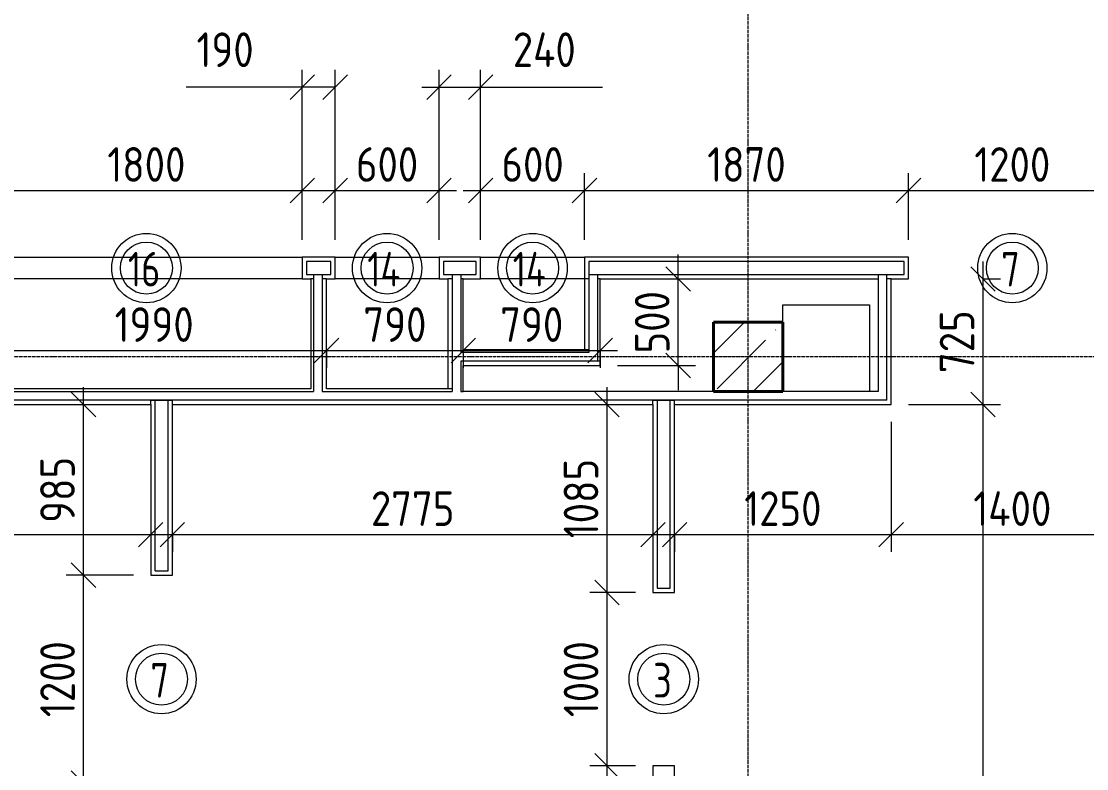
# Model space of a CAD drawing. Header units: millimetres. Extents: x -56773 to 221258, y -262288 to 26541.
# Drawn here: x 29612 to 35764, y -101321 to -97007 of the extents above; entities that cross this region are included whole.
import ezdxf

# ---------------------------------------------------------------- set-up
doc = ezdxf.new("R2010")
doc.units = ezdxf.units.MM
doc.linetypes.add('ADSK_Линия сетки', pattern=[25, 20, -2.5, 0, -2.5])
for name, color, linetype, lineweight in [('Марки дверей', 7, 'Continuous', 20), ('Несущие колонны', 7, 'Continuous', 18), ('Оси', 7, 'Continuous', 9), ('Перекрытие', 7, 'Continuous', 18), ('Размеры', 7, 'Continuous', 9), ('Стены внутренние', 7, 'Continuous', 18), ('Стены штриховка', 7, 'Continuous', 9)]:
    doc.layers.add(name, color=color, linetype=linetype, lineweight=lineweight)
doc.styles.add('GOST Common_3', font='', dxfattribs={"width": 0.9, "height": 200})
doc.styles.add('GOST Common_B', font='', dxfattribs={"width": 0.8, "height": 200})
doc.styles.get('GOST Common_3').set_extended_font_data('GOST Common')
doc.styles.get('GOST Common_B').set_extended_font_data('GOST Common', bold=True)
doc.dimstyles.new('ADSK_Основной_2_0', dxfattribs={"dimscale": 304.8, "dimtxt": 201.142999, "dimasz": 0.463911, "dimexe": 0.328084, "dimexo": 0.328084, "dimgap": 0.164042, "dimtad": 1, "dimdec": 3, "dimrnd": 0.001, "dimdsep": 46, "dimtxsty": 'GOST Common_3', "dimblk1": 'OBLIQUE', "dimblk2": 'OBLIQUE', "dimsah": 1, "dimcen": 0.09, "dimdle": 0.328084, "dimazin": 2, "dimtfac": 1, "dimtdec": 4, "dimtix": 1, "dimtmove": 0, "dimatfit": 3, "dimfxl": 1, "dimtvp": 1, "dimtolj": 1, "dimtzin": 0, "dimlwd": 20, "dimlwe": 20, "dimarcsym": 2})
doc.dimstyles.new('ADSK_Основной_2_0_2', dxfattribs={"dimscale": 304.8, "dimtxt": 201.142999, "dimasz": 0.463911, "dimexe": 0.328084, "dimexo": 0.328084, "dimgap": 0.164042, "dimtad": 1, "dimdec": 3, "dimrnd": 0.001, "dimdsep": 46, "dimtxsty": 'GOST Common_3', "dimblk1": 'OBLIQUE', "dimblk2": 'OBLIQUE', "dimsah": 1, "dimcen": 0.09, "dimdle": 0.328084, "dimazin": 2, "dimtfac": 1, "dimtdec": 4, "dimtix": 1, "dimtmove": 0, "dimatfit": 3, "dimfxl": 1, "dimtvp": 1, "dimtolj": 1, "dimtzin": 0, "dimlwd": 20, "dimlwe": 20, "dimarcsym": 2})

# ---------------------------------------------------------------- blocks, each defined once
blk = doc.blocks.new('ADSK_КолоннаЖБ_Прямоугольная - 400x400 мм-1807143-Кладочный план 2-го этаж')
at = {"layer": 'Несущие колонны', "lineweight": 40}
for p, q in [((-200, 200), (200, 200)), ((-200, -200), (-200, 200)), ((200, 200), (200, -200)), ((200, -200), (-200, -200))]:
    blk.add_line(p, q, dxfattribs=at)
blk = doc.blocks.new('_Oblique')
at = {"color": 0, "linetype": 'ByBlock', "lineweight": -2}
blk.add_line((-0.5, -0.5), (0.5, 0.5), dxfattribs=at)
blk = doc.blocks.new('*D4859')
at = {"layer": 'Defpoints', "color": 0, "lineweight": 25, "transparency": 16777216}
for p in [(31234.4, -97983.5), (29434.4, -98369.1), (31234.4, -98369.1)]:
    blk.add_point(p, dxfattribs=at)
at = {"layer": 'Размеры', "color": 0, "lineweight": 20, "transparency": 16777216}
for p, q in [((29434.4, -98269.1), (29434.4, -97883.5)), ((31234.4, -98269.1), (31234.4, -97883.5)), ((29334.4, -97983.5), (31334.4, -97983.5))]:
    blk.add_line(p, q, dxfattribs=at)
at = {"layer": 'Размеры', "color": 0, "lineweight": 20, "transparency": 16777216, "xscale": 141.4, "yscale": 141.4, "zscale": 141.4, "rotation": 180}
blk.add_blockref('_Oblique', (29434.4, -97983.5), dxfattribs=at)
at = {"layer": 'Размеры', "color": 0, "lineweight": 20, "transparency": 16777216, "xscale": 141.4, "yscale": 141.4, "zscale": 141.4}
blk.add_blockref('_Oblique', (31234.4, -97983.5), dxfattribs=at)
at = {"layer": 'Размеры', "color": 0, "lineweight": 9, "transparency": 16777216, "insert": (30334.4, -97833.5), "char_height": 200, "width": 560.473, "attachment_point": 5, "style": 'GOST Common_3'}
blk.add_mtext('\\A1;1800', dxfattribs=at)
blk = doc.blocks.new('*D4860')
at = {"layer": 'Defpoints', "color": 0, "lineweight": 25, "transparency": 16777216}
for p in [(31424.4, -97387.8), (31234.4, -98369.1), (31424.4, -98369.1)]:
    blk.add_point(p, dxfattribs=at)
at = {"layer": 'Размеры', "color": 0, "lineweight": 20, "transparency": 16777216}
for p, q in [((31234.4, -98269.1), (31234.4, -97287.8)), ((31424.4, -98269.1), (31424.4, -97287.8)), ((31234.4, -97387.8), (30564.4, -97387.8)), ((31424.4, -97387.8), (31134.4, -97387.8))]:
    blk.add_line(p, q, dxfattribs=at)
at = {"layer": 'Размеры', "color": 0, "lineweight": 20, "transparency": 16777216, "xscale": 141.4, "yscale": 141.4, "zscale": 141.4, "rotation": 180}
blk.add_blockref('_Oblique', (31234.4, -97387.8), dxfattribs=at)
at = {"layer": 'Размеры', "color": 0, "lineweight": 20, "transparency": 16777216, "xscale": 141.4, "yscale": 141.4, "zscale": 141.4}
blk.add_blockref('_Oblique', (31424.4, -97387.8), dxfattribs=at)
at = {"layer": 'Размеры', "color": 0, "lineweight": 9, "transparency": 16777216, "insert": (30624.1, -97071.2), "char_height": 200, "width": 409.104, "attachment_point": 1, "line_spacing_factor": 1.022761, "style": 'GOST Common_3'}
blk.add_mtext('\\A1;190', dxfattribs=at)
blk = doc.blocks.new('*D4861')
at = {"layer": 'Defpoints', "color": 0, "lineweight": 25, "transparency": 16777216}
for p in [(32024.4, -97983.5), (31424.4, -98369.1), (32024.4, -98369.1)]:
    blk.add_point(p, dxfattribs=at)
at = {"layer": 'Размеры', "color": 0, "lineweight": 20, "transparency": 16777216}
for p, q in [((31424.4, -98269.1), (31424.4, -97883.5)), ((32024.4, -98269.1), (32024.4, -97883.5)), ((31324.4, -97983.5), (32124.4, -97983.5))]:
    blk.add_line(p, q, dxfattribs=at)
at = {"layer": 'Размеры', "color": 0, "lineweight": 20, "transparency": 16777216, "xscale": 141.4, "yscale": 141.4, "zscale": 141.4, "rotation": 180}
blk.add_blockref('_Oblique', (31424.4, -97983.5), dxfattribs=at)
at = {"layer": 'Размеры', "color": 0, "lineweight": 20, "transparency": 16777216, "xscale": 141.4, "yscale": 141.4, "zscale": 141.4}
blk.add_blockref('_Oblique', (32024.4, -97983.5), dxfattribs=at)
at = {"layer": 'Размеры', "color": 0, "lineweight": 9, "transparency": 16777216, "insert": (31724.4, -97833.5), "char_height": 200, "width": 454.106, "attachment_point": 5, "style": 'GOST Common_3'}
blk.add_mtext('\\A1;600', dxfattribs=at)
blk = doc.blocks.new('*D4862')
at = {"layer": 'Defpoints', "color": 0, "lineweight": 25, "transparency": 16777216}
for p in [(32264.4, -97387.8), (32024.4, -98369.1), (32264.4, -98369.1)]:
    blk.add_point(p, dxfattribs=at)
at = {"layer": 'Размеры', "color": 0, "lineweight": 20, "transparency": 16777216}
for p, q in [((32024.4, -98269.1), (32024.4, -97287.8)), ((32264.4, -98269.1), (32264.4, -97287.8)), ((31924.4, -97387.8), (32264.4, -97387.8)), ((32264.4, -97387.8), (32968.6, -97387.8))]:
    blk.add_line(p, q, dxfattribs=at)
at = {"layer": 'Размеры', "color": 0, "lineweight": 20, "transparency": 16777216, "xscale": 141.4, "yscale": 141.4, "zscale": 141.4, "rotation": 180}
blk.add_blockref('_Oblique', (32024.4, -97387.8), dxfattribs=at)
at = {"layer": 'Размеры', "color": 0, "lineweight": 20, "transparency": 16777216, "xscale": 141.4, "yscale": 141.4, "zscale": 141.4}
blk.add_blockref('_Oblique', (32264.4, -97387.8), dxfattribs=at)
at = {"layer": 'Размеры', "color": 0, "lineweight": 9, "transparency": 16777216, "insert": (32449.9, -97071.2), "char_height": 200, "width": 474.561, "attachment_point": 1, "line_spacing_factor": 1.022761, "style": 'GOST Common_3'}
blk.add_mtext('\\A1;240', dxfattribs=at)
blk = doc.blocks.new('*D4863')
at = {"layer": 'Defpoints', "color": 0, "lineweight": 25, "transparency": 16777216}
for p in [(32864.4, -97983.5), (32264.4, -98369.1), (32864.4, -98369.1)]:
    blk.add_point(p, dxfattribs=at)
at = {"layer": 'Размеры', "color": 0, "lineweight": 20, "transparency": 16777216}
for p, q in [((32264.4, -98269.1), (32264.4, -97883.5)), ((32864.4, -98269.1), (32864.4, -97883.5)), ((32164.4, -97983.5), (32964.4, -97983.5))]:
    blk.add_line(p, q, dxfattribs=at)
at = {"layer": 'Размеры', "color": 0, "lineweight": 20, "transparency": 16777216, "xscale": 141.4, "yscale": 141.4, "zscale": 141.4, "rotation": 180}
blk.add_blockref('_Oblique', (32264.4, -97983.5), dxfattribs=at)
at = {"layer": 'Размеры', "color": 0, "lineweight": 20, "transparency": 16777216, "xscale": 141.4, "yscale": 141.4, "zscale": 141.4}
blk.add_blockref('_Oblique', (32864.4, -97983.5), dxfattribs=at)
at = {"layer": 'Размеры', "color": 0, "lineweight": 9, "transparency": 16777216, "insert": (32564.4, -97833.5), "char_height": 200, "width": 454.106, "attachment_point": 5, "style": 'GOST Common_3'}
blk.add_mtext('\\A1;600', dxfattribs=at)
blk = doc.blocks.new('*D4864')
at = {"layer": 'Defpoints', "color": 0, "lineweight": 25, "transparency": 16777216}
for p in [(34734.4, -97983.5), (32864.4, -98369.1), (34734.4, -98369.1)]:
    blk.add_point(p, dxfattribs=at)
at = {"layer": 'Размеры', "color": 0, "lineweight": 20, "transparency": 16777216}
for p, q in [((32864.4, -98269.1), (32864.4, -97883.5)), ((34734.4, -98269.1), (34734.4, -97883.5)), ((32764.4, -97983.5), (34834.4, -97983.5))]:
    blk.add_line(p, q, dxfattribs=at)
at = {"layer": 'Размеры', "color": 0, "lineweight": 20, "transparency": 16777216, "xscale": 141.4, "yscale": 141.4, "zscale": 141.4, "rotation": 180}
blk.add_blockref('_Oblique', (32864.4, -97983.5), dxfattribs=at)
at = {"layer": 'Размеры', "color": 0, "lineweight": 20, "transparency": 16777216, "xscale": 141.4, "yscale": 141.4, "zscale": 141.4}
blk.add_blockref('_Oblique', (34734.4, -97983.5), dxfattribs=at)
at = {"layer": 'Размеры', "color": 0, "lineweight": 9, "transparency": 16777216, "insert": (33799.4, -97833.5), "char_height": 200, "width": 560.473, "attachment_point": 5, "style": 'GOST Common_3'}
blk.add_mtext('\\A1;1870', dxfattribs=at)
blk = doc.blocks.new('*D4865')
at = {"layer": 'Defpoints', "color": 0, "lineweight": 25, "transparency": 16777216}
for p in [(35934.4, -97983.5), (34734.4, -98369.1), (35934.4, -98369.1)]:
    blk.add_point(p, dxfattribs=at)
at = {"layer": 'Размеры', "color": 0, "lineweight": 20, "transparency": 16777216}
for p, q in [((34734.4, -98269.1), (34734.4, -97883.5)), ((35934.4, -98269.1), (35934.4, -97883.5)), ((34634.4, -97983.5), (36034.4, -97983.5))]:
    blk.add_line(p, q, dxfattribs=at)
at = {"layer": 'Размеры', "color": 0, "lineweight": 20, "transparency": 16777216, "xscale": 141.4, "yscale": 141.4, "zscale": 141.4, "rotation": 180}
blk.add_blockref('_Oblique', (34734.4, -97983.5), dxfattribs=at)
at = {"layer": 'Размеры', "color": 0, "lineweight": 20, "transparency": 16777216, "xscale": 141.4, "yscale": 141.4, "zscale": 141.4}
blk.add_blockref('_Oblique', (35934.4, -97983.5), dxfattribs=at)
at = {"layer": 'Размеры', "color": 0, "lineweight": 9, "transparency": 16777216, "insert": (35334.4, -97833.5), "char_height": 200, "width": 560.473, "attachment_point": 5, "style": 'GOST Common_3'}
blk.add_mtext('\\A1;1200', dxfattribs=at)
blk = doc.blocks.new('*D4879')
at = {"layer": 'Defpoints', "color": 0, "lineweight": 25, "transparency": 16777216}
for p in [(29971.5, -101404.1), (30359.4, -101404.1), (29871.5, -104894.1)]:
    blk.add_point(p, dxfattribs=at)
at = {"layer": 'Размеры', "color": 0, "lineweight": 20, "transparency": 16777216}
for p, q in [((29971.5, -104994.1), (29971.5, -101304.1)), ((30259.4, -101404.1), (29871.5, -101404.1)), ((29971.5, -104894.1), (30071.5, -104894.1))]:
    blk.add_line(p, q, dxfattribs=at)
at = {"layer": 'Размеры', "color": 0, "lineweight": 20, "transparency": 16777216, "xscale": 141.4, "yscale": 141.4, "zscale": 141.4}
for p, rotation in [((29971.5, -101404.1), 90), ((29971.5, -104894.1), 270)]:
    blk.add_blockref('_Oblique', p, dxfattribs=dict(at, rotation=rotation))
at = {"layer": 'Размеры', "color": 0, "lineweight": 9, "transparency": 16777216, "insert": (29821.5, -103149.1), "char_height": 200, "width": 625.93, "attachment_point": 5, "rotation": 90, "style": 'GOST Common_3'}
blk.add_mtext('\\A1;3490', dxfattribs=at)
blk = doc.blocks.new('*D4880')
at = {"layer": 'Defpoints', "color": 0, "lineweight": 25, "transparency": 16777216}
for p in [(29971.5, -100204.1), (30359.4, -100204.1), (30359.4, -101404.1)]:
    blk.add_point(p, dxfattribs=at)
at = {"layer": 'Размеры', "color": 0, "lineweight": 20, "transparency": 16777216}
for p, q in [((29971.5, -101504.1), (29971.5, -100104.1)), ((30259.4, -100204.1), (29871.5, -100204.1)), ((30259.4, -101404.1), (29871.5, -101404.1))]:
    blk.add_line(p, q, dxfattribs=at)
at = {"layer": 'Размеры', "color": 0, "lineweight": 20, "transparency": 16777216, "xscale": 141.4, "yscale": 141.4, "zscale": 141.4}
for p, rotation in [((29971.5, -100204.1), 90), ((29971.5, -101404.1), 270)]:
    blk.add_blockref('_Oblique', p, dxfattribs=dict(at, rotation=rotation))
at = {"layer": 'Размеры', "color": 0, "lineweight": 9, "transparency": 16777216, "insert": (29821.5, -100804.1), "char_height": 200, "width": 560.473, "attachment_point": 5, "rotation": 90, "style": 'GOST Common_3'}
blk.add_mtext('\\A1;1200', dxfattribs=at)
blk = doc.blocks.new('*D4881')
at = {"layer": 'Defpoints', "color": 0, "lineweight": 25, "transparency": 16777216}
for p in [(29871.5, -99219.1), (29971.5, -99219.1), (30359.4, -100204.1)]:
    blk.add_point(p, dxfattribs=at)
at = {"layer": 'Размеры', "color": 0, "lineweight": 20, "transparency": 16777216}
for p, q in [((29971.5, -100304.1), (29971.5, -99119.1)), ((29971.5, -99219.1), (30071.5, -99219.1)), ((30259.4, -100204.1), (29871.5, -100204.1))]:
    blk.add_line(p, q, dxfattribs=at)
at = {"layer": 'Размеры', "color": 0, "lineweight": 20, "transparency": 16777216, "xscale": 141.4, "yscale": 141.4, "zscale": 141.4}
for p, rotation in [((29971.5, -99219.1), 90), ((29971.5, -100204.1), 270)]:
    blk.add_blockref('_Oblique', p, dxfattribs=dict(at, rotation=rotation))
at = {"layer": 'Размеры', "color": 0, "lineweight": 9, "transparency": 16777216, "insert": (29821.5, -99711.6), "char_height": 200, "width": 454.106, "attachment_point": 5, "rotation": 90, "style": 'GOST Common_3'}
blk.add_mtext('\\A1;985', dxfattribs=at)
blk = doc.blocks.new('*D4882')
at = {"layer": 'Defpoints', "color": 0, "lineweight": 25, "transparency": 16777216}
for p in [(30484.4, -99869.8), (33259.4, -99869.8), (33259.4, -99969.7)]:
    blk.add_point(p, dxfattribs=at)
at = {"layer": 'Размеры', "color": 0, "lineweight": 20, "transparency": 16777216}
for p, q in [((30384.4, -99969.7), (33359.4, -99969.7)), ((30484.4, -99969.8), (30484.4, -100069.7)), ((33259.4, -99969.8), (33259.4, -100069.7))]:
    blk.add_line(p, q, dxfattribs=at)
at = {"layer": 'Размеры', "color": 0, "lineweight": 20, "transparency": 16777216, "xscale": 141.4, "yscale": 141.4, "zscale": 141.4, "rotation": 180}
blk.add_blockref('_Oblique', (30484.4, -99969.7), dxfattribs=at)
at = {"layer": 'Размеры', "color": 0, "lineweight": 20, "transparency": 16777216, "xscale": 141.4, "yscale": 141.4, "zscale": 141.4}
blk.add_blockref('_Oblique', (33259.4, -99969.7), dxfattribs=at)
at = {"layer": 'Размеры', "color": 0, "lineweight": 9, "transparency": 16777216, "insert": (31871.9, -99819.7), "char_height": 200, "width": 605.475, "attachment_point": 5, "style": 'GOST Common_3'}
blk.add_mtext('\\A1;2775', dxfattribs=at)
blk = doc.blocks.new('*D4883')
at = {"layer": 'Defpoints', "color": 0, "lineweight": 25, "transparency": 16777216}
for p in [(26534.4, -99219.1), (30359.4, -99869.8), (30359.4, -99969.7)]:
    blk.add_point(p, dxfattribs=at)
at = {"layer": 'Размеры', "color": 0, "lineweight": 20, "transparency": 16777216}
for p, q in [((26534.4, -99319.1), (26534.4, -100069.7)), ((26434.4, -99969.7), (30459.4, -99969.7)), ((30359.4, -99969.8), (30359.4, -100069.7))]:
    blk.add_line(p, q, dxfattribs=at)
at = {"layer": 'Размеры', "color": 0, "lineweight": 20, "transparency": 16777216, "xscale": 141.4, "yscale": 141.4, "zscale": 141.4, "rotation": 180}
blk.add_blockref('_Oblique', (26534.4, -99969.7), dxfattribs=at)
at = {"layer": 'Размеры', "color": 0, "lineweight": 20, "transparency": 16777216, "xscale": 141.4, "yscale": 141.4, "zscale": 141.4}
blk.add_blockref('_Oblique', (30359.4, -99969.7), dxfattribs=at)
at = {"layer": 'Размеры', "color": 0, "lineweight": 9, "transparency": 16777216, "insert": (28446.9, -99819.7), "char_height": 200, "width": 605.475, "attachment_point": 5, "style": 'GOST Common_3'}
blk.add_mtext('\\A1;3825', dxfattribs=at)
blk = doc.blocks.new('*D4885')
at = {"layer": 'Defpoints', "color": 0, "lineweight": 25, "transparency": 16777216}
for p in [(29384.4, -98807.6), (31374.4, -98807.6), (31374.4, -98907.6)]:
    blk.add_point(p, dxfattribs=at)
at = {"layer": 'Размеры', "color": 0, "lineweight": 20, "transparency": 16777216}
for p, q in [((29284.4, -98907.6), (31474.4, -98907.6)), ((29384.4, -98907.6), (29384.4, -99007.6)), ((31374.4, -98907.6), (31374.4, -99007.6))]:
    blk.add_line(p, q, dxfattribs=at)
at = {"layer": 'Размеры', "color": 0, "lineweight": 20, "transparency": 16777216, "xscale": 141.4, "yscale": 141.4, "zscale": 141.4, "rotation": 180}
blk.add_blockref('_Oblique', (29384.4, -98907.6), dxfattribs=at)
at = {"layer": 'Размеры', "color": 0, "lineweight": 20, "transparency": 16777216, "xscale": 141.4, "yscale": 141.4, "zscale": 141.4}
blk.add_blockref('_Oblique', (31374.4, -98907.6), dxfattribs=at)
at = {"layer": 'Размеры', "color": 0, "lineweight": 9, "transparency": 16777216, "insert": (30379.4, -98757.6), "char_height": 200, "width": 560.473, "attachment_point": 5, "style": 'GOST Common_3'}
blk.add_mtext('\\A1;1990', dxfattribs=at)
blk = doc.blocks.new('*D4886')
at = {"layer": 'Defpoints', "color": 0, "lineweight": 25, "transparency": 16777216}
for p in [(31374.4, -98807.6), (32164.4, -98807.6), (32164.4, -98907.6)]:
    blk.add_point(p, dxfattribs=at)
at = {"layer": 'Размеры', "color": 0, "lineweight": 20, "transparency": 16777216}
for p, q in [((31274.4, -98907.6), (32264.4, -98907.6)), ((31374.4, -98907.6), (31374.4, -99007.6)), ((32164.4, -98907.6), (32164.4, -99007.6))]:
    blk.add_line(p, q, dxfattribs=at)
at = {"layer": 'Размеры', "color": 0, "lineweight": 20, "transparency": 16777216, "xscale": 141.4, "yscale": 141.4, "zscale": 141.4, "rotation": 180}
blk.add_blockref('_Oblique', (31374.4, -98907.6), dxfattribs=at)
at = {"layer": 'Размеры', "color": 0, "lineweight": 20, "transparency": 16777216, "xscale": 141.4, "yscale": 141.4, "zscale": 141.4}
blk.add_blockref('_Oblique', (32164.4, -98907.6), dxfattribs=at)
at = {"layer": 'Размеры', "color": 0, "lineweight": 9, "transparency": 16777216, "insert": (31769.4, -98757.6), "char_height": 200, "width": 454.106, "attachment_point": 5, "style": 'GOST Common_3'}
blk.add_mtext('\\A1;790', dxfattribs=at)
blk = doc.blocks.new('*D4887')
at = {"layer": 'Defpoints', "color": 0, "lineweight": 25, "transparency": 16777216}
for p in [(32164.4, -98807.6), (32954.4, -98807.6), (32954.4, -98907.6)]:
    blk.add_point(p, dxfattribs=at)
at = {"layer": 'Размеры', "color": 0, "lineweight": 20, "transparency": 16777216}
for p, q in [((32064.4, -98907.6), (33054.4, -98907.6)), ((32164.4, -98907.6), (32164.4, -99007.6)), ((32954.4, -98907.6), (32954.4, -99007.6))]:
    blk.add_line(p, q, dxfattribs=at)
at = {"layer": 'Размеры', "color": 0, "lineweight": 20, "transparency": 16777216, "xscale": 141.4, "yscale": 141.4, "zscale": 141.4, "rotation": 180}
blk.add_blockref('_Oblique', (32164.4, -98907.6), dxfattribs=at)
at = {"layer": 'Размеры', "color": 0, "lineweight": 20, "transparency": 16777216, "xscale": 141.4, "yscale": 141.4, "zscale": 141.4}
blk.add_blockref('_Oblique', (32954.4, -98907.6), dxfattribs=at)
at = {"layer": 'Размеры', "color": 0, "lineweight": 9, "transparency": 16777216, "insert": (32559.4, -98757.6), "char_height": 200, "width": 454.106, "attachment_point": 5, "style": 'GOST Common_3'}
blk.add_mtext('\\A1;790', dxfattribs=at)
blk = doc.blocks.new('*D4888')
at = {"layer": 'Defpoints', "color": 0, "lineweight": 25, "transparency": 16777216}
for p in [(33304.9, -98494.1), (33404.9, -98494.1), (32954.4, -98994.1)]:
    blk.add_point(p, dxfattribs=at)
at = {"layer": 'Размеры', "color": 0, "lineweight": 20, "transparency": 16777216}
for p, q in [((33404.9, -98494.1), (33404.9, -98352.7)), ((33404.9, -98494.1), (33504.9, -98494.1)), ((33404.9, -98994.1), (33404.9, -98494.1)), ((33054.4, -98994.1), (33504.9, -98994.1)), ((33404.9, -98994.1), (33404.9, -99135.5))]:
    blk.add_line(p, q, dxfattribs=at)
at = {"layer": 'Размеры', "color": 0, "lineweight": 20, "transparency": 16777216, "xscale": 141.4, "yscale": 141.4, "zscale": 141.4}
for p, rotation in [((33404.9, -98494.1), 270), ((33404.9, -98994.1), 90)]:
    blk.add_blockref('_Oblique', p, dxfattribs=dict(at, rotation=rotation))
at = {"layer": 'Размеры', "color": 0, "lineweight": 9, "transparency": 16777216, "insert": (33254.9, -98744.1), "char_height": 200, "width": 454.106, "attachment_point": 5, "rotation": 90, "style": 'GOST Common_3'}
blk.add_mtext('\\A1;500', dxfattribs=at)
blk = doc.blocks.new('*D4889')
at = {"layer": 'Defpoints', "color": 0, "lineweight": 25, "transparency": 16777216}
for p in [(34634.4, -99219.1), (35165.1, -99219.1), (35065.1, -104894.1)]:
    blk.add_point(p, dxfattribs=at)
at = {"layer": 'Размеры', "color": 0, "lineweight": 20, "transparency": 16777216}
for p, q in [((35165.1, -104994.1), (35165.1, -99119.1)), ((34734.4, -99219.1), (35265.1, -99219.1)), ((35165.1, -104894.1), (35265.1, -104894.1))]:
    blk.add_line(p, q, dxfattribs=at)
at = {"layer": 'Размеры', "color": 0, "lineweight": 20, "transparency": 16777216, "xscale": 141.4, "yscale": 141.4, "zscale": 141.4}
for p, rotation in [((35165.1, -99219.1), 90), ((35165.1, -104894.1), 270)]:
    blk.add_blockref('_Oblique', p, dxfattribs=dict(at, rotation=rotation))
at = {"layer": 'Размеры', "color": 0, "lineweight": 9, "transparency": 16777216, "insert": (35015.1, -102056.6), "char_height": 200, "width": 605.475, "attachment_point": 5, "rotation": 90, "style": 'GOST Common_3'}
blk.add_mtext('\\A1;5675', dxfattribs=at)
blk = doc.blocks.new('*D4890')
at = {"layer": 'Defpoints', "color": 0, "lineweight": 25, "transparency": 16777216}
for p in [(35065.1, -98494.1), (35165.1, -98494.1), (34634.4, -99219.1)]:
    blk.add_point(p, dxfattribs=at)
at = {"layer": 'Размеры', "color": 0, "lineweight": 20, "transparency": 16777216}
for p, q in [((35165.1, -99319.1), (35165.1, -98394.1)), ((35165.1, -98494.1), (35265.1, -98494.1)), ((34734.4, -99219.1), (35265.1, -99219.1))]:
    blk.add_line(p, q, dxfattribs=at)
at = {"layer": 'Размеры', "color": 0, "lineweight": 20, "transparency": 16777216, "xscale": 141.4, "yscale": 141.4, "zscale": 141.4}
for p, rotation in [((35165.1, -98494.1), 90), ((35165.1, -99219.1), 270)]:
    blk.add_blockref('_Oblique', p, dxfattribs=dict(at, rotation=rotation))
at = {"layer": 'Размеры', "color": 0, "lineweight": 9, "transparency": 16777216, "insert": (35015.1, -98856.6), "char_height": 200, "width": 454.106, "attachment_point": 5, "rotation": 90, "style": 'GOST Common_3'}
blk.add_mtext('\\A1;725', dxfattribs=at)
blk = doc.blocks.new('*D4891')
at = {"layer": 'Defpoints', "color": 0, "lineweight": 25, "transparency": 16777216}
for p in [(34634.4, -99219.1), (33384.4, -99869.8), (34634.4, -99969.7)]:
    blk.add_point(p, dxfattribs=at)
at = {"layer": 'Размеры', "color": 0, "lineweight": 20, "transparency": 16777216}
for p, q in [((34634.4, -99319.1), (34634.4, -100069.7)), ((33284.4, -99969.7), (34734.4, -99969.7)), ((33384.4, -99969.8), (33384.4, -100069.7))]:
    blk.add_line(p, q, dxfattribs=at)
at = {"layer": 'Размеры', "color": 0, "lineweight": 20, "transparency": 16777216, "xscale": 141.4, "yscale": 141.4, "zscale": 141.4, "rotation": 180}
blk.add_blockref('_Oblique', (33384.4, -99969.7), dxfattribs=at)
at = {"layer": 'Размеры', "color": 0, "lineweight": 20, "transparency": 16777216, "xscale": 141.4, "yscale": 141.4, "zscale": 141.4}
blk.add_blockref('_Oblique', (34634.4, -99969.7), dxfattribs=at)
at = {"layer": 'Размеры', "color": 0, "lineweight": 9, "transparency": 16777216, "insert": (34009.4, -99819.7), "char_height": 200, "width": 560.473, "attachment_point": 5, "style": 'GOST Common_3'}
blk.add_mtext('\\A1;1250', dxfattribs=at)
blk = doc.blocks.new('*D4892')
at = {"layer": 'Defpoints', "color": 0, "lineweight": 25, "transparency": 16777216}
for p in [(34634.4, -99219.1), (36034.4, -99219.1), (36034.4, -99969.7)]:
    blk.add_point(p, dxfattribs=at)
at = {"layer": 'Размеры', "color": 0, "lineweight": 20, "transparency": 16777216}
for p, q in [((34634.4, -99319.1), (34634.4, -100069.7)), ((36034.4, -99319.1), (36034.4, -100069.7)), ((34534.4, -99969.7), (36134.4, -99969.7))]:
    blk.add_line(p, q, dxfattribs=at)
at = {"layer": 'Размеры', "color": 0, "lineweight": 20, "transparency": 16777216, "xscale": 141.4, "yscale": 141.4, "zscale": 141.4, "rotation": 180}
blk.add_blockref('_Oblique', (34634.4, -99969.7), dxfattribs=at)
at = {"layer": 'Размеры', "color": 0, "lineweight": 20, "transparency": 16777216, "xscale": 141.4, "yscale": 141.4, "zscale": 141.4}
blk.add_blockref('_Oblique', (36034.4, -99969.7), dxfattribs=at)
at = {"layer": 'Размеры', "color": 0, "lineweight": 9, "transparency": 16777216, "insert": (35334.4, -99819.7), "char_height": 200, "width": 580.928, "attachment_point": 5, "style": 'GOST Common_3'}
blk.add_mtext('\\A1;1400', dxfattribs=at)
blk = doc.blocks.new('*D4894')
at = {"layer": 'Defpoints', "color": 0, "lineweight": 25, "transparency": 16777216}
for p in [(32994.1, -101304.1), (33259.4, -101304.1), (32894.2, -104894.1)]:
    blk.add_point(p, dxfattribs=at)
at = {"layer": 'Размеры', "color": 0, "lineweight": 20, "transparency": 16777216}
for p, q in [((32994.1, -104994.1), (32994.1, -101204.1)), ((33159.4, -101304.1), (32894.1, -101304.1)), ((32994.2, -104894.1), (33094.1, -104894.1))]:
    blk.add_line(p, q, dxfattribs=at)
at = {"layer": 'Размеры', "color": 0, "lineweight": 20, "transparency": 16777216, "xscale": 141.4, "yscale": 141.4, "zscale": 141.4}
for p, rotation in [((32994.1, -101304.1), 90), ((32994.1, -104894.1), 270)]:
    blk.add_blockref('_Oblique', p, dxfattribs=dict(at, rotation=rotation))
at = {"layer": 'Размеры', "color": 0, "lineweight": 9, "transparency": 16777216, "insert": (32844.1, -103099.1), "char_height": 200, "width": 605.475, "attachment_point": 5, "rotation": 90, "style": 'GOST Common_3'}
blk.add_mtext('\\A1;3590', dxfattribs=at)
blk = doc.blocks.new('*D4895')
at = {"layer": 'Defpoints', "color": 0, "lineweight": 25, "transparency": 16777216}
for p in [(32994.1, -100304.1), (33259.4, -100304.1), (33259.4, -101304.1)]:
    blk.add_point(p, dxfattribs=at)
at = {"layer": 'Размеры', "color": 0, "lineweight": 20, "transparency": 16777216}
for p, q in [((32994.1, -101404.1), (32994.1, -100204.1)), ((33159.4, -100304.1), (32894.1, -100304.1)), ((33159.4, -101304.1), (32894.1, -101304.1))]:
    blk.add_line(p, q, dxfattribs=at)
at = {"layer": 'Размеры', "color": 0, "lineweight": 20, "transparency": 16777216, "xscale": 141.4, "yscale": 141.4, "zscale": 141.4}
for p, rotation in [((32994.1, -100304.1), 90), ((32994.1, -101304.1), 270)]:
    blk.add_blockref('_Oblique', p, dxfattribs=dict(at, rotation=rotation))
at = {"layer": 'Размеры', "color": 0, "lineweight": 9, "transparency": 16777216, "insert": (32844.1, -100804.1), "char_height": 200, "width": 560.473, "attachment_point": 5, "rotation": 90, "style": 'GOST Common_3'}
blk.add_mtext('\\A1;1000', dxfattribs=at)
blk = doc.blocks.new('*D4896')
at = {"layer": 'Defpoints', "color": 0, "lineweight": 25, "transparency": 16777216}
for p in [(32894.2, -99219.1), (32994.1, -99219.1), (33259.4, -100304.1)]:
    blk.add_point(p, dxfattribs=at)
at = {"layer": 'Размеры', "color": 0, "lineweight": 20, "transparency": 16777216}
for p, q in [((32994.1, -100404.1), (32994.1, -99119.1)), ((32994.2, -99219.1), (33094.1, -99219.1)), ((33159.4, -100304.1), (32894.1, -100304.1))]:
    blk.add_line(p, q, dxfattribs=at)
at = {"layer": 'Размеры', "color": 0, "lineweight": 20, "transparency": 16777216, "xscale": 141.4, "yscale": 141.4, "zscale": 141.4}
for p, rotation in [((32994.1, -99219.1), 90), ((32994.1, -100304.1), 270)]:
    blk.add_blockref('_Oblique', p, dxfattribs=dict(at, rotation=rotation))
at = {"layer": 'Размеры', "color": 0, "lineweight": 9, "transparency": 16777216, "insert": (32844.1, -99761.6), "char_height": 200, "width": 560.473, "attachment_point": 5, "rotation": 90, "style": 'GOST Common_3'}
blk.add_mtext('\\A1;1085', dxfattribs=at)
blk = doc.blocks.new('М_двери1 - Марка экземпляра 2-3719212-Кладочный план 2-го этаж')
at = {"layer": 'Марки дверей'}
for radius in [2, 1.5]:
    blk.add_circle((0, 0), radius, dxfattribs=at)

msp = doc.modelspace()

# ---------------------------------------------------------------- hatches: boundary and pattern name
at = {"layer": 'Несущие колонны', "lineweight": 9}
h = msp.add_hatch(dxfattribs=at)
h.set_pattern_fill('FP_1', color=256, style=0, pattern_type=2)
h.set_pattern_definition([(45, (9.36, -97949.04), (-224.5064, 224.5064), []), (45, (233.87, -97949.04), (-224.5064, 224.5064), [396.875, -79.375, 3.353, -76.022])])
h.paths.add_polyline_path([(33885.653, -99144.0666), (34009.3615, -99144.0666), (34009.3615, -98744.0666), (33609.3615, -98744.0666), (33609.3615, -99144.0666)])

# ---------------------------------------------------------------- linework, layer by layer
for p, q in [((34009.3615, -98744.0666), (33609.3615, -98744.0666)), ((33609.3615, -98744.0666), (33609.3615, -99144.0666)), ((34009.3615, -99144.0666), (34009.3615, -98744.0666)), ((33609.3615, -99144.0666), (34009.3615, -99144.0666))]:
    msp.add_line(p, q, dxfattribs=at)
at = {"layer": 'Оси', "linetype": 'ADSK_Линия сетки', "lineweight": 5}
for p, q in [((33809.3615, -108922.9178), (33809.3615, -87921.5904)), ((62525.08, -98944.0666), (-25230.7352, -98944.0666))]:
    msp.add_line(p, q, dxfattribs=at)
at = {"layer": 'Перекрытие'}
for p, q in [((34009.3615, -98744.0666), (34009.3615, -98644.0666)), ((34009.3615, -98644.0666), (34509.3615, -98644.0666)), ((34509.3615, -98644.0666), (34509.3615, -99144.0666))]:
    msp.add_line(p, q, dxfattribs=at)
at = {"layer": 'Стены внутренние', "lineweight": 5}
for p, q in [((29434.3615, -98369.0666), (31234.3615, -98369.0666)), ((31424.3615, -98369.0666), (31234.3615, -98369.0666)), ((31234.3615, -98369.0666), (31234.3615, -98494.0666)), ((31424.3615, -98494.0666), (31424.3615, -98369.0666)), ((31424.3615, -98369.0666), (32024.3615, -98369.0666)), ((32264.3615, -98369.0666), (32024.3615, -98369.0666)), ((32024.3615, -98369.0666), (32024.3615, -98494.0666)), ((32264.3615, -98494.0666), (32264.3615, -98369.0666)), ((32264.3615, -98369.0666), (32864.3615, -98369.0666)), ((34734.3615, -98369.0666), (32864.3615, -98369.0666)), ((32864.3615, -98369.0666), (32864.3615, -98904.0666)), ((34734.3615, -98494.0666), (34734.3615, -98369.0666)), ((31234.3615, -98494.0666), (29434.3615, -98494.0666)), ((31234.3615, -98494.0666), (31284.3615, -98494.0666)), ((31284.3615, -98494.0666), (31284.3615, -99129.0666)), ((31374.3615, -98494.0666), (31424.3615, -98494.0666)), ((31374.3615, -99129.0666), (31374.3615, -98494.0666)), ((32024.3615, -98494.0666), (31424.3615, -98494.0666)), ((32024.3615, -98494.0666), (32074.3615, -98494.0666)), ((32074.3615, -98494.0666), (32074.3615, -99129.0666)), ((32164.3615, -98494.0666), (32264.3615, -98494.0666)), ((32164.3615, -98904.0666), (32164.3615, -98494.0666)), ((32864.3615, -98494.0666), (32264.3615, -98494.0666)), ((32954.3615, -98494.0666), (34559.3615, -98494.0666)), ((32954.3615, -98994.0666), (32954.3615, -98494.0666)), ((34559.3615, -98494.0666), (34559.3615, -99144.0666)), ((34634.3615, -98494.0666), (34734.3615, -98494.0666)), ((34634.3615, -99219.0666), (34634.3615, -98494.0666)), ((32864.3615, -98904.0666), (32164.3615, -98904.0666)), ((32164.3615, -99144.0666), (32164.3615, -98994.0666)), ((32164.3615, -98994.0666), (32954.3615, -98994.0666)), ((31284.3615, -99129.0666), (29384.3615, -99129.0666)), ((32074.3615, -99129.0666), (31374.3615, -99129.0666)), ((34559.3615, -99144.0666), (32164.3615, -99144.0666)), ((26534.3615, -99219.0666), (30359.3615, -99219.0666)), ((30359.3615, -99219.0666), (30359.3615, -100204.0666)), ((30484.3615, -100204.0666), (30484.3615, -99219.0666)), ((30484.3615, -99219.0666), (33259.3615, -99219.0666)), ((33259.3615, -99219.0666), (33259.3615, -100304.0666)), ((33384.3615, -99219.0666), (34634.3615, -99219.0666)), ((33384.3615, -100304.0666), (33384.3615, -99219.0666)), ((30359.3615, -100204.0666), (30484.3615, -100204.0666)), ((33259.3615, -100304.0666), (33384.3615, -100304.0666)), ((33259.3615, -101304.0666), (33259.3615, -104894.0666)), ((33384.3615, -101304.0666), (33259.3615, -101304.0666)), ((33384.3615, -104894.0666), (33384.3615, -101304.0666))]:
    msp.add_line(p, q, dxfattribs=at)
at = {"layer": 'Стены штриховка', "lineweight": 9}
for p, q in [((31399.3615, -98394.0666), (31259.3615, -98394.0666)), ((31259.3615, -98394.0666), (31259.3615, -98469.0666)), ((31399.3615, -98469.0666), (31399.3615, -98394.0666)), ((32239.3615, -98394.0666), (32049.3615, -98394.0666)), ((32049.3615, -98394.0666), (32049.3615, -98469.0666)), ((32239.3615, -98469.0666), (32239.3615, -98394.0666)), ((34709.3615, -98394.0666), (32889.3615, -98394.0666)), ((32889.3615, -98394.0666), (32889.3615, -98919.0666)), ((34709.3615, -98469.0666), (34709.3615, -98394.0666)), ((31259.3615, -98469.0666), (31399.3615, -98469.0666)), ((31299.3615, -98469.0666), (31299.3615, -99144.0666)), ((31349.3615, -98469.0666), (31349.3615, -99144.0666)), ((32049.3615, -98469.0666), (32239.3615, -98469.0666)), ((32099.3615, -98469.0666), (32099.3615, -99144.0666)), ((32149.3615, -98469.0666), (32149.3615, -98919.0666)), ((32889.3615, -98469.0666), (34709.3615, -98469.0666)), ((32939.3615, -98469.0666), (32939.3615, -98969.0666)), ((34559.3615, -98469.0666), (34559.3615, -98494.0666)), ((34609.3615, -99194.0666), (34609.3615, -98469.0666)), ((31299.3615, -98494.0666), (31284.3615, -98494.0666)), ((31374.3615, -98494.0666), (31349.3615, -98494.0666)), ((32099.3615, -98494.0666), (32074.3615, -98494.0666)), ((32164.3615, -98494.0666), (32149.3615, -98494.0666)), ((32889.3615, -98494.0666), (32864.3615, -98494.0666)), ((32954.3615, -98494.0666), (32939.3615, -98494.0666)), ((34634.3615, -98494.0666), (34609.3615, -98494.0666)), ((32889.3615, -98904.0666), (32864.3615, -98904.0666)), ((32889.3615, -98919.0666), (32149.3615, -98919.0666)), ((32149.3615, -98969.0666), (32149.3615, -99144.0666)), ((32954.3615, -98969.0666), (32149.3615, -98969.0666)), ((29359.3615, -99144.0666), (31299.3615, -99144.0666)), ((31349.3615, -99144.0666), (32099.3615, -99144.0666)), ((32099.3615, -99129.0666), (32074.3615, -99129.0666)), ((32149.3615, -99144.0666), (32164.3615, -99144.0666)), ((34609.3615, -99194.0666), (29309.3615, -99194.0666)), ((30359.3615, -99219.0666), (30359.3615, -99194.0666)), ((30359.3615, -99194.0666), (30484.3615, -99194.0666)), ((30384.3615, -100179.0666), (30384.3615, -99194.0666)), ((30459.3615, -100179.0666), (30459.3615, -99194.0666)), ((30484.3615, -99219.0666), (30484.3615, -99194.0666)), ((32164.3615, -99194.0666), (32149.3615, -99194.0666)), ((33259.3615, -99194.0666), (33384.3615, -99194.0666)), ((33259.3615, -99219.0666), (33259.3615, -99194.0666)), ((33284.3615, -99194.0666), (33284.3615, -100279.0666)), ((33359.3615, -100279.0666), (33359.3615, -99194.0666)), ((33384.3615, -99219.0666), (33384.3615, -99194.0666)), ((30384.3615, -100179.0666), (30459.3615, -100179.0666)), ((33284.3615, -100279.0666), (33359.3615, -100279.0666))]:
    msp.add_line(p, q, dxfattribs=at)

# ---------------------------------------------------------------- block references
at = {"layer": 'Марки дверей', "xscale": 99.99999999999993, "yscale": 99.99999999999993, "zscale": 99.99999999999993}
for p in [(30334.3615, -98431.5666), (31724.3615, -98431.5666), (32564.3615, -98431.5666), (35334.3615, -98431.5666), (30421.8615, -100804.0666), (33321.8615, -100804.0666)]:
    msp.add_blockref('М_двери1 - Марка экземпляра 2-3719212-Кладочный план 2-го этаж', p, dxfattribs=at)
at = {"layer": 'Несущие колонны', "lineweight": 40, "rotation": 89.9999999999999}
msp.add_blockref('ADSK_КолоннаЖБ_Прямоугольная - 400x400 мм-1807143-Кладочный план 2-го этаж', (33809.3615, -98944.0666), dxfattribs=at)

# ---------------------------------------------------------------- texts
at = {"layer": 'Марки дверей', "lineweight": 5, "char_height": 200, "attachment_point": 1, "style": 'GOST Common_B'}
for s, insert, width in [('16', (30227.9041, -98337.9076), 250.1265), ('14', (31609.9041, -98337.9076), 269.367), ('14', (32449.9041, -98337.9076), 269.367), ('\\fGOST Common|b1|i0|c204|p34|;\\W.8;7', (35270.3041, -98337.9076), 147.5105), ('\\fGOST Common|b1|i0|c204|p34|;\\W.8;7', (30357.8041, -100710.4076), 147.5105), ('\\fGOST Common|b1|i0|c204|p34|;\\W.8;3', (33260.6041, -100710.4076), 141.097)]:
    msp.add_mtext(s, dxfattribs=dict(at, insert=insert, width=width))

# ---------------------------------------------------------------- dimensions: what is measured, and where the dimension line sits
at = {"layer": 'Размеры', "lineweight": 9}
for base, p1, p2, override, picture, middle in [((31424.3615, -97387.8185), (31234.3615, -98369.0666), (31424.3615, -98369.0666), {"dimpost": '<>', "dimfxl": 190}, '*D4860', (30828.6758, -97387.8185)), ((32264.3615, -97387.8185), (32024.3615, -98369.0666), (32264.3615, -98369.0666), {"dimpost": '<>', "dimfxl": 240}, '*D4862', (32687.1901, -97387.8185))]:
    dim = msp.add_linear_dim(base=base, p1=p1, p2=p2, dimstyle='ADSK_Основной_2_0', override=override, dxfattribs=at)
    dim.commit()
    dim.dimension.update_dxf_attribs({"geometry": picture, "text_midpoint": middle, "dimtype": 160})
for base, p1, p2, override, picture, middle in [((31234.3615, -97983.4957), (29434.3615, -98369.0666), (31234.3615, -98369.0666), {"dimpost": '<>', "dimfxl": 1800}, '*D4859', (30334.3615, -97833.4957)), ((32024.3615, -97983.4957), (31424.3615, -98369.0666), (32024.3615, -98369.0666), {"dimpost": '<>', "dimfxl": 600}, '*D4861', (31724.3615, -97833.4957)), ((32864.3615, -97983.4957), (32264.3615, -98369.0666), (32864.3615, -98369.0666), {"dimpost": '<>', "dimfxl": 600}, '*D4863', (32564.3615, -97833.4957)), ((34734.3615, -97983.4957), (32864.3615, -98369.0666), (34734.3615, -98369.0666), {"dimpost": '<>', "dimfxl": 1870}, '*D4864', (33799.3615, -97833.4957)), ((35934.3615, -97983.4957), (34734.3615, -98369.0666), (35934.3615, -98369.0666), {"dimpost": '<>', "dimfxl": 1200}, '*D4865', (35334.3615, -97833.4957)), ((31374.3615, -98907.5837), (29384.3615, -98807.5988), (31374.3615, -98807.5988), {"dimpost": '<>', "dimfxl": 1990}, '*D4885', (30379.3615, -98757.5837)), ((32164.3615, -98907.5837), (31374.3615, -98807.5988), (32164.3615, -98807.5988), {"dimpost": '<>', "dimfxl": 790}, '*D4886', (31769.3615, -98757.5837)), ((32954.3615, -98907.5837), (32164.3615, -98807.5988), (32954.3615, -98807.5988), {"dimpost": '<>', "dimfxl": 790}, '*D4887', (32559.3615, -98757.5837)), ((30359.3615, -99969.739), (26534.3615, -99219.0666), (30359.3615, -99869.7541), {"dimpost": '<>', "dimfxl": 3879.950938}, '*D4883', (28446.8615, -99819.739)), ((34634.3615, -99969.739), (33384.3615, -99869.7541), (34634.3615, -99219.0666), {"dimpost": '<>', "dimfxl": 1409.217612}, '*D4891', (34009.3615, -99819.739)), ((36034.3615, -99969.739), (34634.3615, -99219.0666), (36034.3615, -99219.0666), {"dimpost": '<>', "dimfxl": 1400}, '*D4892', (35334.3615, -99819.739)), ((33259.3615, -99969.739), (30484.3615, -99869.7541), (33259.3615, -99869.7541), {"dimpost": '<>', "dimfxl": 2775}, '*D4882', (31871.8615, -99819.739))]:
    dim = msp.add_linear_dim(base=base, p1=p1, p2=p2, dimstyle='ADSK_Основной_2_0_2', override=override, dxfattribs=at)
    dim.commit()
    dim.dimension.update_dxf_attribs({"geometry": picture, "text_midpoint": middle})
for base, p1, p2, override, picture, middle in [((33404.894, -98494.0666), (32954.3615, -98994.0666), (33304.9091, -98494.0666), {"dimpost": '<>', "dimfxl": 610.641998}, '*D4888', (33254.894, -98744.0666)), ((35165.0761, -98494.0666), (34634.3615, -99219.0666), (35065.0912, -98494.0666), {"dimpost": '<>', "dimfxl": 843.29893}, '*D4890', (35015.0761, -98856.5666)), ((29971.4589, -99219.0666), (30359.3615, -100204.0666), (29871.474, -99219.0666), {"dimpost": '<>', "dimfxl": 1099.208463}, '*D4881', (29821.4589, -99711.5666)), ((32994.1356, -99219.0666), (33259.3615, -100304.0666), (32894.1507, -99219.0666), {"dimpost": '<>', "dimfxl": 1144.816118}, '*D4896', (32844.1356, -99761.5666)), ((35165.0761, -99219.0666), (35065.0912, -104894.0666), (34634.3615, -99219.0666), {"dimpost": '<>', "dimfxl": 5691.322613}, '*D4889', (35015.0761, -102056.5666)), ((29971.4589, -100204.0666), (30359.3615, -101404.0666), (30359.3615, -100204.0666), {"dimpost": '<>', "dimfxl": 1200}, '*D4880', (29821.4589, -100804.0666)), ((32994.1356, -100304.0666), (33259.3615, -101304.0666), (33259.3615, -100304.0666), {"dimpost": '<>', "dimfxl": 1000}, '*D4895', (32844.1356, -100804.0666)), ((32994.1356, -101304.0666), (32894.1507, -104894.0666), (33259.3615, -101304.0666), {"dimpost": '<>', "dimfxl": 3608.52864}, '*D4894', (32844.1356, -103099.0666)), ((29971.4589, -101404.0666), (29871.474, -104894.0666), (30359.3615, -101404.0666), {"dimpost": '<>', "dimfxl": 3523.937321}, '*D4879', (29821.4589, -103149.0666))]:
    dim = msp.add_linear_dim(base=base, p1=p1, p2=p2, angle=90, dimstyle='ADSK_Основной_2_0_2', override=override, dxfattribs=at)
    dim.commit()
    dim.dimension.update_dxf_attribs({"geometry": picture, "text_midpoint": middle})

doc.saveas('drawing.dxf')
